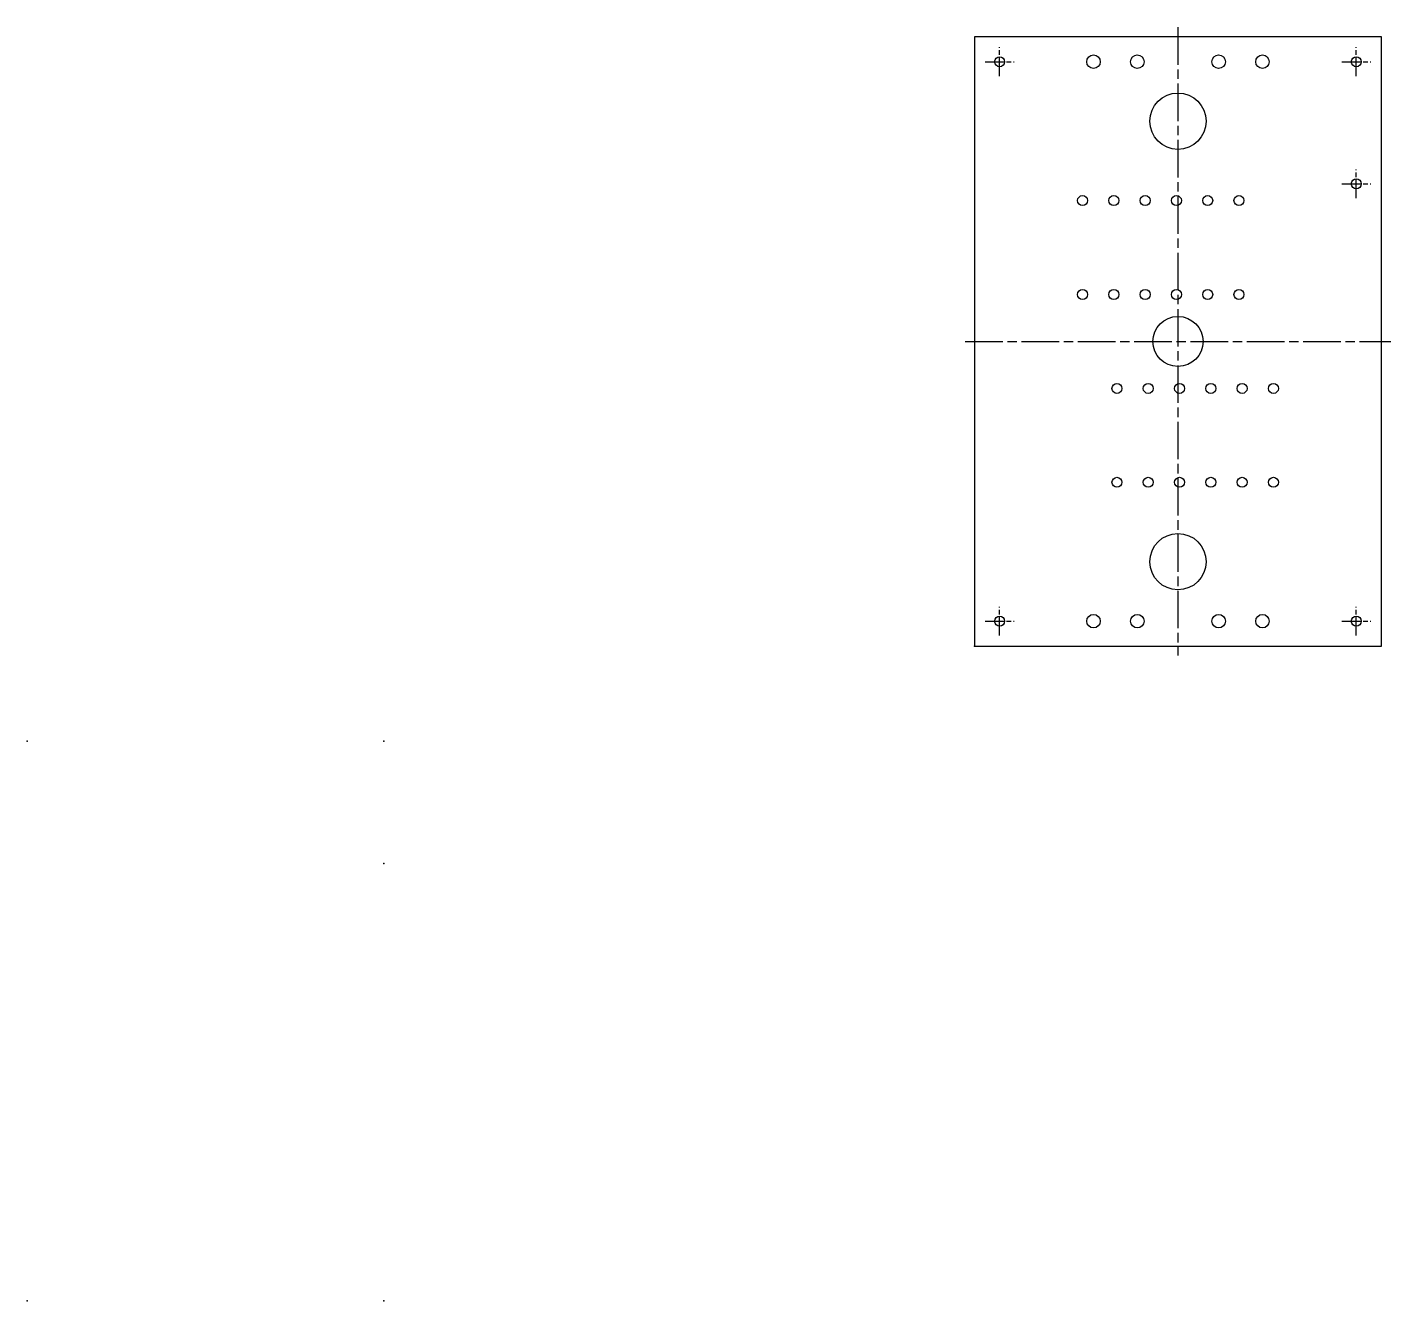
# Model space of a CAD drawing. Extents: x -303 to 133, y -209 to 198.
import ezdxf

# ---------------------------------------------------------------- set-up
doc = ezdxf.new("R2010")
doc.units = 0
doc.linetypes.add('AM_ISO08W050', pattern=[18, 12, -1.5, 3, -1.5])
doc.linetypes.add('AM_ISO08W050X2', pattern=[9, 6, -0.75, 1.5, -0.75])
doc.layers.get('0').update_dxf_attribs({"linetype": 'CONTINUOUS'})
doc.layers.add('AM_0', color=7, linetype='CONTINUOUS')
doc.layers.add('AM_7', color=4, linetype='AM_ISO08W050')

# ---------------------------------------------------------------- blocks, each defined once
blk = doc.blocks.new('*U4')
at = {"layer": 'AM_0'}
blk.add_circle((8, 186.72), 1.6, dxfattribs=at)
at = {"layer": 'AM_7', "linetype": 'AM_ISO08W050X2'}
for p, q in [((8, 182.12), (8, 191.32)), ((3.4, 186.72), (12.6, 186.72))]:
    blk.add_line(p, q, dxfattribs=at)
blk = doc.blocks.new('*U5')
at = {"layer": 'AM_0'}
blk.add_circle((122, 186.72), 1.6, dxfattribs=at)
at = {"layer": 'AM_7', "linetype": 'AM_ISO08W050X2'}
for p, q in [((122, 182.12), (122, 191.32)), ((117.4, 186.72), (126.6, 186.72))]:
    blk.add_line(p, q, dxfattribs=at)
blk = doc.blocks.new('*U6')
at = {"layer": 'AM_0'}
blk.add_circle((122, 8), 1.6, dxfattribs=at)
at = {"layer": 'AM_7', "linetype": 'AM_ISO08W050X2'}
for p, q in [((122, 3.4), (122, 12.6)), ((117.4, 8), (126.6, 8))]:
    blk.add_line(p, q, dxfattribs=at)
blk = doc.blocks.new('*U7')
at = {"layer": 'AM_0'}
blk.add_circle((8, 8), 1.6, dxfattribs=at)
at = {"layer": 'AM_7', "linetype": 'AM_ISO08W050X2'}
for p, q in [((8, 3.4), (8, 12.6)), ((3.4, 8), (12.6, 8))]:
    blk.add_line(p, q, dxfattribs=at)
blk = doc.blocks.new('*U8')
at = {"layer": 'AM_0'}
blk.add_circle((122, 147.72), 1.6, dxfattribs=at)
at = {"layer": 'AM_7', "linetype": 'AM_ISO08W050X2'}
for p, q in [((122, 143.12), (122, 152.32)), ((117.4, 147.72), (126.6, 147.72))]:
    blk.add_line(p, q, dxfattribs=at)

msp = doc.modelspace()

# ---------------------------------------------------------------- linework, layer by layer
msp.add_lwpolyline([(0, 0), (130, 0), (130, 194.72), (0, 194.72)], close=True)
for centre, radius in [((38, 186.72), 2.15), ((52, 186.72), 2.15), ((78, 186.72), 2.15), ((92, 186.72), 2.15), ((65, 167.72), 9), ((34.5, 142.36), 1.6), ((44.5, 142.36), 1.6), ((54.5, 142.36), 1.6), ((64.5, 142.36), 1.6), ((74.5, 142.36), 1.6), ((84.5, 142.36), 1.6), ((34.5, 112.36), 1.6), ((44.5, 112.36), 1.6), ((54.5, 112.36), 1.6), ((64.5, 112.36), 1.6), ((74.5, 112.36), 1.6), ((84.5, 112.36), 1.6), ((65, 97.36), 8), ((45.5, 82.36), 1.6), ((55.5, 82.36), 1.6), ((65.5, 82.36), 1.6), ((75.5, 82.36), 1.6), ((85.5, 82.36), 1.6), ((95.5, 82.36), 1.6), ((45.5, 52.36), 1.6), ((55.5, 52.36), 1.6), ((65.5, 52.36), 1.6), ((75.5, 52.36), 1.6), ((85.5, 52.36), 1.6), ((95.5, 52.36), 1.6), ((65, 27), 9), ((38, 8), 2.15), ((52, 8), 2.15), ((78, 8), 2.15), ((92, 8), 2.15)]:
    msp.add_circle(centre, radius)
for p in [(0, 0), (-302.8, -30.37), (-188.8, -30.37), (-188.8, -69.37), (-302.8, -209.1), (-188.8, -209.1)]:
    msp.add_point(p)
at = {"layer": 'AM_7'}
for p, q in [((65, 197.72), (65, -3)), ((-3, 97.36), (133, 97.36))]:
    msp.add_line(p, q, dxfattribs=at)

# ---------------------------------------------------------------- block references
at = {"layer": 'AM_0'}
for name in ['*U4', '*U5', '*U8', '*U7', '*U6']:
    msp.add_blockref(name, (0, 0), dxfattribs=at)

doc.saveas('drawing.dxf')
